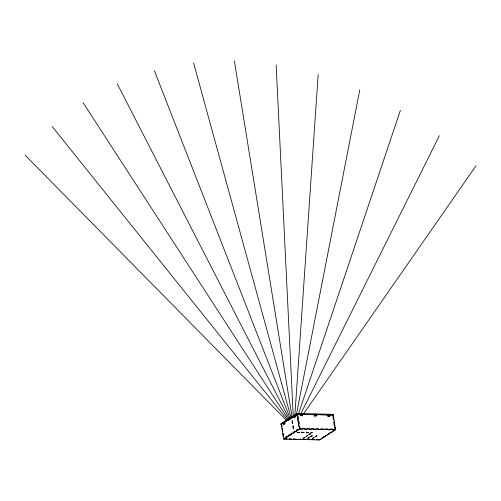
<?xml version="1.0" encoding="UTF-8"?>
<svg xmlns="http://www.w3.org/2000/svg" width="501" height="501" viewBox="0 0 501 501"><rect width="100%" height="100%" fill="white"/><g stroke="black" fill="none" stroke-linecap="round" stroke-linejoin="round"><path stroke-width="0.75" d="M294.851 415.335L318.173 74.568M296.492 414.026L359.812 89.742M298.533 413.726L400.412 110.245M300.782 413.82L439.327 135.752M303.174 414.34L475.95 165.875M283.56 422.174L284.311 422.017M283.66 422.813L284.33 422.644M294.406 415.241L295.139 415.078M294.513 415.88L295.333 415.742M300.888 414.459L301.708 414.321M301.696 414.427L300.901 414.54M314.609 414.784L315.436 414.653M315.442 414.74L314.647 414.878M328.23 414.477L329.051 414.34M329.063 414.427L328.424 414.59M329.163 415.066L328.418 415.216M295.333 415.843L294.957 415.974L295.095 416.638L294.281 416.776L294.388 417.414L294.957 417.427L294.851 416.794M296.968 413.469L280.692 423.865L280.798 424.504L297.074 414.102L333.666 414.978L333.56 414.34L296.968 413.469L297.074 414.102M284.004 423.727L284.105 424.366L283.535 424.347L283.434 423.714L284.249 423.57L284.142 422.932L283.572 422.919L281.255 424.403L283.622 439.045L319.644 439.909L335.582 429.72L333.209 415.078L329.295 414.985L329.063 415.836L329.808 415.63L329.577 416.488L328.005 416.45L327.898 415.811L328.65 415.605L328.543 414.966L315.574 414.659L315.336 415.511L316.087 415.304L315.849 416.156L315.749 415.523M284.123 423.27L284.937 423.132L284.123 423.27L284.017 422.637L294.995 415.999L294.525 415.955M295.54 416.35L294.97 416.337L294.87 415.705L297.187 414.221L301.101 414.314L301.201 414.947L300.456 415.154L300.556 415.792M287.843 420.571L293.692 416.832M296.924 414.765L294.87 415.705M283.434 423.714L284.249 423.57M294.281 416.776L295.095 416.638M294.97 416.337L295.314 416.819L294.388 417.414M283.535 424.347L285.038 423.765M281.562 426.313L282.476 426.107M300.763 414.527L301.101 414.314M300.456 415.154L301.201 414.947M314.177 415.486L314.929 415.279L314.822 414.64L301.852 414.333L301.615 415.185L302.366 414.978L302.466 415.611L301.082 415.805M301.615 415.185L302.366 414.978M312.198 414.803L314.822 414.64M314.277 416.118L316.194 415.943M315.336 415.511L316.087 415.304M283.215 436.503L283.553 436.283L283.14 433.734L282.802 433.954L283.372 433.966M283.622 439.045L299.56 428.862L335.582 429.72M284.199 439.058L286.058 437.868L285.489 437.855L285.388 437.216L286.741 436.352L286.848 436.991L287.417 437.004L288.776 436.133L288.2 436.12L288.1 435.482L289.453 434.618L289.559 435.256L290.129 435.269L291.488 434.405L290.912 434.386L290.812 433.753L292.164 432.883L292.271 433.522L292.841 433.534L294.2 432.67L293.624 432.657L293.523 432.019L294.882 431.154L294.983 431.787L295.552 431.799L296.911 430.935L296.341 430.923L296.235 430.284L297.594 429.42L297.694 430.052L298.264 430.071L300.13 428.875L299.717 426.332L298.809 426.533L298.396 423.984L299.304 423.783L298.897 421.235L297.982 421.441L297.569 418.892L298.483 418.692L298.07 416.143L297.156 416.344L296.849 414.433M289.058 439.177L291.682 439.014L291.344 439.233M301.903 432.482L301.564 432.701L304.188 432.538L301.903 432.482L301.796 431.849M328.65 415.605L327.898 415.811M328.005 416.45L329.915 416.268M329.063 415.836L329.808 415.63M293.63 439.283L296.26 439.127L295.916 439.339M333.209 415.078L332.871 415.298L333.077 416.569M306.474 432.595L306.136 432.808L308.766 432.645L306.474 432.595L306.374 431.956M298.208 439.396L300.832 439.233L300.494 439.452L300.387 438.813M309.994 433.947L308.641 434.812L310.57 433.96L309.994 433.947L309.894 433.309M309.142 437.523L307.789 438.388L309.718 437.536L309.142 437.523L309.042 436.885M334.004 422.299L334.342 422.08L333.772 422.067L334.186 424.616L333.848 424.835M309.643 439.665L309.981 439.452L307.351 439.615L307.251 438.976M311.929 439.721L314.553 439.559L314.215 439.778M334.831 427.391L335.169 427.178L334.599 427.165L335.012 429.708L333.146 430.904L333.716 430.916M316.5 439.834L319.413 439.678M319.074 439.891L321.51 438.713L321.41 438.081M324.122 436.346L324.222 436.978L322.293 437.836L322.869 437.849M329.545 432.877L329.645 433.515L327.723 434.367L328.293 434.38M328.412 415.06L329.157 414.978M314.622 414.077L315.329 414.014M284.292 422.863L283.691 422.9M301.295 413.657L301.608 413.688M315.235 414.872L317.521 414.928M314.515 415.266L314.929 415.279M302.466 415.611L300.894 415.573L300.794 414.941M333.522 416.989L332.946 416.976L333.359 419.525L333.929 419.537M284.017 422.637L284.593 422.65M334.186 424.616L334.756 424.629L334.417 424.848L334.624 426.119M334.668 429.927L332.1 429.864L332.332 429.013L330.046 428.956L329.808 429.808L327.522 429.758L327.76 428.9L325.475 428.85L325.237 429.701L322.951 429.645L323.183 428.793L320.897 428.737L320.665 429.589L318.373 429.539L318.611 428.681L316.325 428.631L316.087 429.482L313.801 429.426L314.039 428.574L311.747 428.518L311.516 429.376L309.23 429.319L309.461 428.468L307.176 428.411L306.938 429.263L304.652 429.207L304.89 428.355L302.604 428.299L302.366 429.157L299.792 429.094L299.692 428.455M282.545 428.875L281.975 428.862L282.313 428.643L282.727 431.192L282.389 431.405L282.959 431.417M332.363 431.781L330.435 432.632L331.004 432.651L330.904 432.012M326.934 435.25L325.005 436.102L325.581 436.114L325.475 435.475M284.537 438.845L287.111 438.907L286.772 439.12L286.666 438.488M25.05 155.103L286.666 420.589M52.16 126.509L287.442 419.894M83.085 102.667L288.263 419.287M117.334 83.949L289.152 418.773M154.364 70.66L290.098 418.348M193.593 63.001L290.899 417.27M329.295 414.985L329.401 415.623M329.47 415.849L329.577 416.488M328.236 415.592L328.343 416.231M328.975 432.864L329.076 433.503M323.546 436.333L323.652 436.966M315.574 414.659L315.674 415.298M314.484 414.859L314.622 415.905M316.738 438.976L316.839 439.615M312.161 438.87L312.267 439.509M301.852 414.333L301.953 414.966M302.028 415.191L302.128 415.83M304.965 438.92L305.065 439.559L305.403 439.339L302.779 439.502L302.679 438.87M297.187 414.221L299.56 428.862M294.425 415.987L294.525 416.625M234.399 61.091L292.045 417.014M293.868 438.431L293.968 439.07M289.29 438.325L289.396 438.957M284.368 423.12L284.468 423.752M283.572 422.919L283.679 423.558M281.593 424.184L281.9 426.094M276.145 64.973L293.267 416.901M292.327 420.84L291.989 421.053L292.402 423.602L292.741 423.383L292.327 420.84M293.154 425.931L292.816 426.151L293.223 428.693L293.567 428.48L293.154 425.931M297.331 432.376L296.987 432.588L299.617 432.426L297.331 432.376M311.052 432.701L310.714 432.92L312.48 432.739L311.052 432.701M304.57 437.411L303.211 438.281L305.14 437.423L304.57 437.411M307.282 435.676L305.929 436.546L307.852 435.695L307.282 435.676M311.86 435.789L310.501 436.653L312.43 435.801L311.86 435.789M313.72 437.63L312.361 438.494L314.29 437.642L313.72 437.63M316.432 435.895L315.073 436.766L317.001 435.908L316.432 435.895"/></g></svg>
